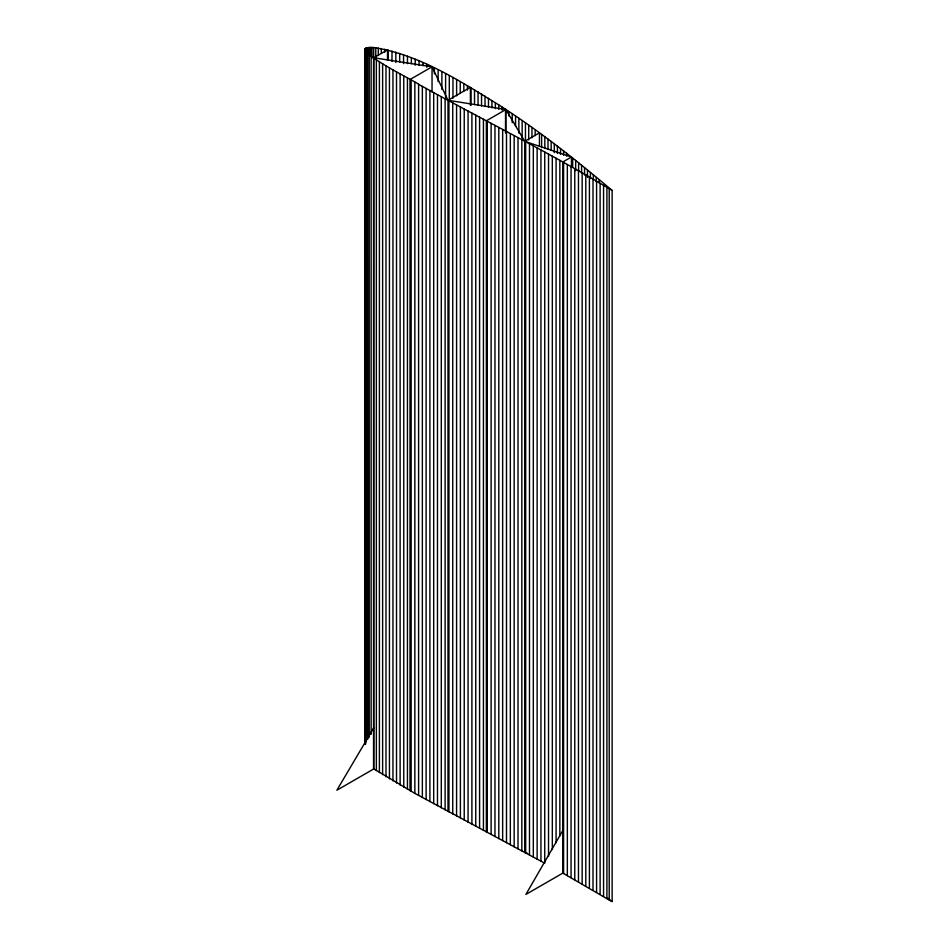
<?xml version="1.0" encoding="UTF-8"?>
<svg xmlns="http://www.w3.org/2000/svg" width="949" height="949" viewBox="0 0 949 949"><rect width="100%" height="100%" fill="white"/><g stroke="black" fill="none" stroke-linecap="round" stroke-linejoin="round"><path stroke-width="1.42" d="M612.129 190.417C575.913 159.907 538.724 130.416 498.759 104.876C459.814 80.95 419.648 54.698 373.692 47.533C340.976 45.327 417.192 82.077 418.604 84.307C482.97 119.918 549.091 152.445 612.129 190.417L612.129 901.55L609.222 899.984L609.222 188.851M562.84 830.434L525.888 894.433L562.84 873.104L610.029 900.494M373.823 727.658L336.871 790.232L373.823 768.892L373.823 57.77L387.5 49.87L387.5 60.238M571.464 167.368L571.464 157L562.84 161.971L562.84 873.104M373.823 57.77L432.044 66.821L447.999 100.274L447.999 811.407M571.464 157L524.726 141.318L505.876 109.526L447.999 100.274L470.396 87.344L470.396 105.125M527.478 853.365L524.726 852.439L524.726 141.318L539.447 132.813L539.447 146.146M373.55 57.581L373.55 768.702L414.855 793.376L544.738 863.222L544.738 152.089M610.468 900.304L612.129 901.55M607.799 898.193L609.578 899.605M606.909 187.392L606.909 898.525M603.564 185.34L603.564 896.461M600.112 183.252L600.112 894.373M599.199 179.954L599.199 182.92M596.589 181.14L596.589 892.274M596.28 177.487L596.28 181.923M593.339 174.996L593.339 179.444M593.006 179.041L593.006 890.162M590.408 172.528L590.408 178.448M589.412 176.941L589.412 888.074M587.478 170.073L587.478 177.475M585.794 174.853L585.794 885.986M584.548 167.629L584.548 175.031M582.152 172.777L582.152 883.899M581.595 165.185L581.595 172.599M578.641 162.765L578.641 171.662M578.475 170.69L578.475 881.823M575.675 160.357L575.675 170.737M574.774 168.614L574.774 879.735M572.698 157.973L572.698 166.858M571.061 166.538L571.061 877.659M567.336 164.462L567.336 875.595M566.66 153.204L566.66 156.17M563.599 150.844L563.599 155.28M563.599 162.398L563.599 873.519M560.527 148.471L560.527 154.402M559.851 160.334L559.851 835.903M557.419 146.11L557.419 153.513M556.09 158.269L556.09 842.724M554.299 143.75L554.299 152.635M552.318 156.205L552.318 849.557M551.155 141.401L551.155 150.286M548.534 154.153L548.534 856.389M548 139.052L548 149.432M544.821 136.715L544.821 148.578M541.63 134.39L541.63 147.724M540.942 150.037L540.942 861.17M537.134 147.985L537.134 859.106M535.2 129.752L535.2 135.683M533.314 145.932L533.314 857.054M531.962 127.439L531.962 137.819M529.495 143.868L529.495 855.002M528.712 125.138L528.712 139.954M525.675 141.816L525.675 852.949M525.449 122.848L525.449 142.113M522.164 120.57L522.164 138.352M521.843 139.764L521.843 850.897M518.866 118.293L518.866 133.109M518.012 137.712L518.012 848.845M515.556 116.027L515.556 126.407M514.168 135.66L514.168 846.793M512.235 113.785L512.235 122.67M510.337 133.607L510.337 844.74M508.889 111.531L508.889 115.98M506.493 131.555L506.493 842.688M505.876 131.757L505.876 109.526L486.351 120.796L486.351 831.929M505.532 109.301L505.532 133.014M502.65 129.503L502.65 840.636M502.151 107.083L502.151 110.048M498.759 104.876L498.759 109.313M498.806 127.451L498.806 838.584M495.354 102.67L495.354 108.601M494.963 125.398L494.963 836.532M491.926 100.487L491.926 107.889M491.119 123.346L491.119 834.479M488.486 98.316L488.486 107.201M487.276 121.294L487.276 832.427M485.022 96.157L485.022 106.525M483.432 119.242L483.432 830.375M481.546 94.01L481.546 105.873M479.589 117.19L479.589 828.323M478.047 91.887L478.047 105.22M475.746 115.137L475.746 826.271M474.524 89.775L474.524 104.592M471.902 113.085L471.902 824.218M470.989 87.688L470.989 105.458M468.071 111.033L468.071 822.166M467.418 85.612L467.418 90.048M464.227 108.981L464.227 820.114M463.836 83.548L463.836 90.962M460.395 106.929L460.395 818.062M460.241 81.507L460.241 93.358M456.611 79.491L456.611 95.79M456.576 104.876L456.576 816.01M452.97 77.498L452.97 98.245M452.744 102.824L452.744 813.957M449.292 75.529L449.292 100.724M448.924 100.772L448.924 811.905M445.603 73.595L445.603 97.296M445.105 98.72L445.105 809.841M441.89 71.673L441.89 89.455M441.297 96.656L441.297 807.789M438.153 69.787L438.153 81.638M437.489 94.603L437.489 805.737M434.381 67.937L434.381 73.868M433.693 92.551L433.693 803.673M432.044 92.006L432.044 66.821L410.004 79.538L410.004 790.671M429.897 90.487L429.897 801.62M426.789 64.342L426.789 67.308M426.125 88.435L426.125 799.556M422.957 62.61L422.957 65.576M422.352 86.371L422.352 797.492M419.102 60.926L419.102 65.362M418.604 84.307L418.604 795.428M415.235 59.289L415.235 65.22M414.855 82.243L414.855 793.376M411.356 57.711L411.356 63.642M411.142 80.179L411.142 791.3M407.465 56.205L407.465 63.619M407.441 78.103L407.441 789.236M403.764 76.039L403.764 787.16M403.562 54.769L403.562 63.666M400.122 73.963L400.122 785.096M399.683 53.429L399.683 62.326M396.516 71.887L396.516 783.02M395.816 52.183L395.816 62.551M392.957 69.811L392.957 780.944M391.996 51.056L391.996 61.424M389.446 67.735L389.446 778.856M388.26 50.048L388.26 60.428M385.994 65.647L385.994 776.78M384.689 49.206L384.689 52.171M382.625 63.571L382.625 774.704M381.32 48.529L381.32 52.978M379.398 61.531L379.398 772.652M378.307 48.031L378.307 55.445M376.362 59.514L376.362 770.647M375.768 47.711L375.768 58.079M373.692 47.533L373.692 57.901M371.996 47.462L371.996 57.83M371.13 55.801L371.13 734.336M370.596 47.45L370.596 56.335M369.446 47.497L369.446 54.9M369.232 54.295L369.232 737.278M368.509 47.569L368.509 54.971M367.726 47.664L367.856 739.046M367.073 47.782L367.073 53.713M366.86 52.136L366.86 739.556M366.516 47.925L366.516 52.361M366.148 51.353L366.148 741.738M366.041 48.079L366.041 52.515M365.65 48.245L365.662 744.075M365.341 48.458L365.306 743.553M365.116 48.719L365.116 743.541M364.997 49.028L364.985 744.206"/></g></svg>
